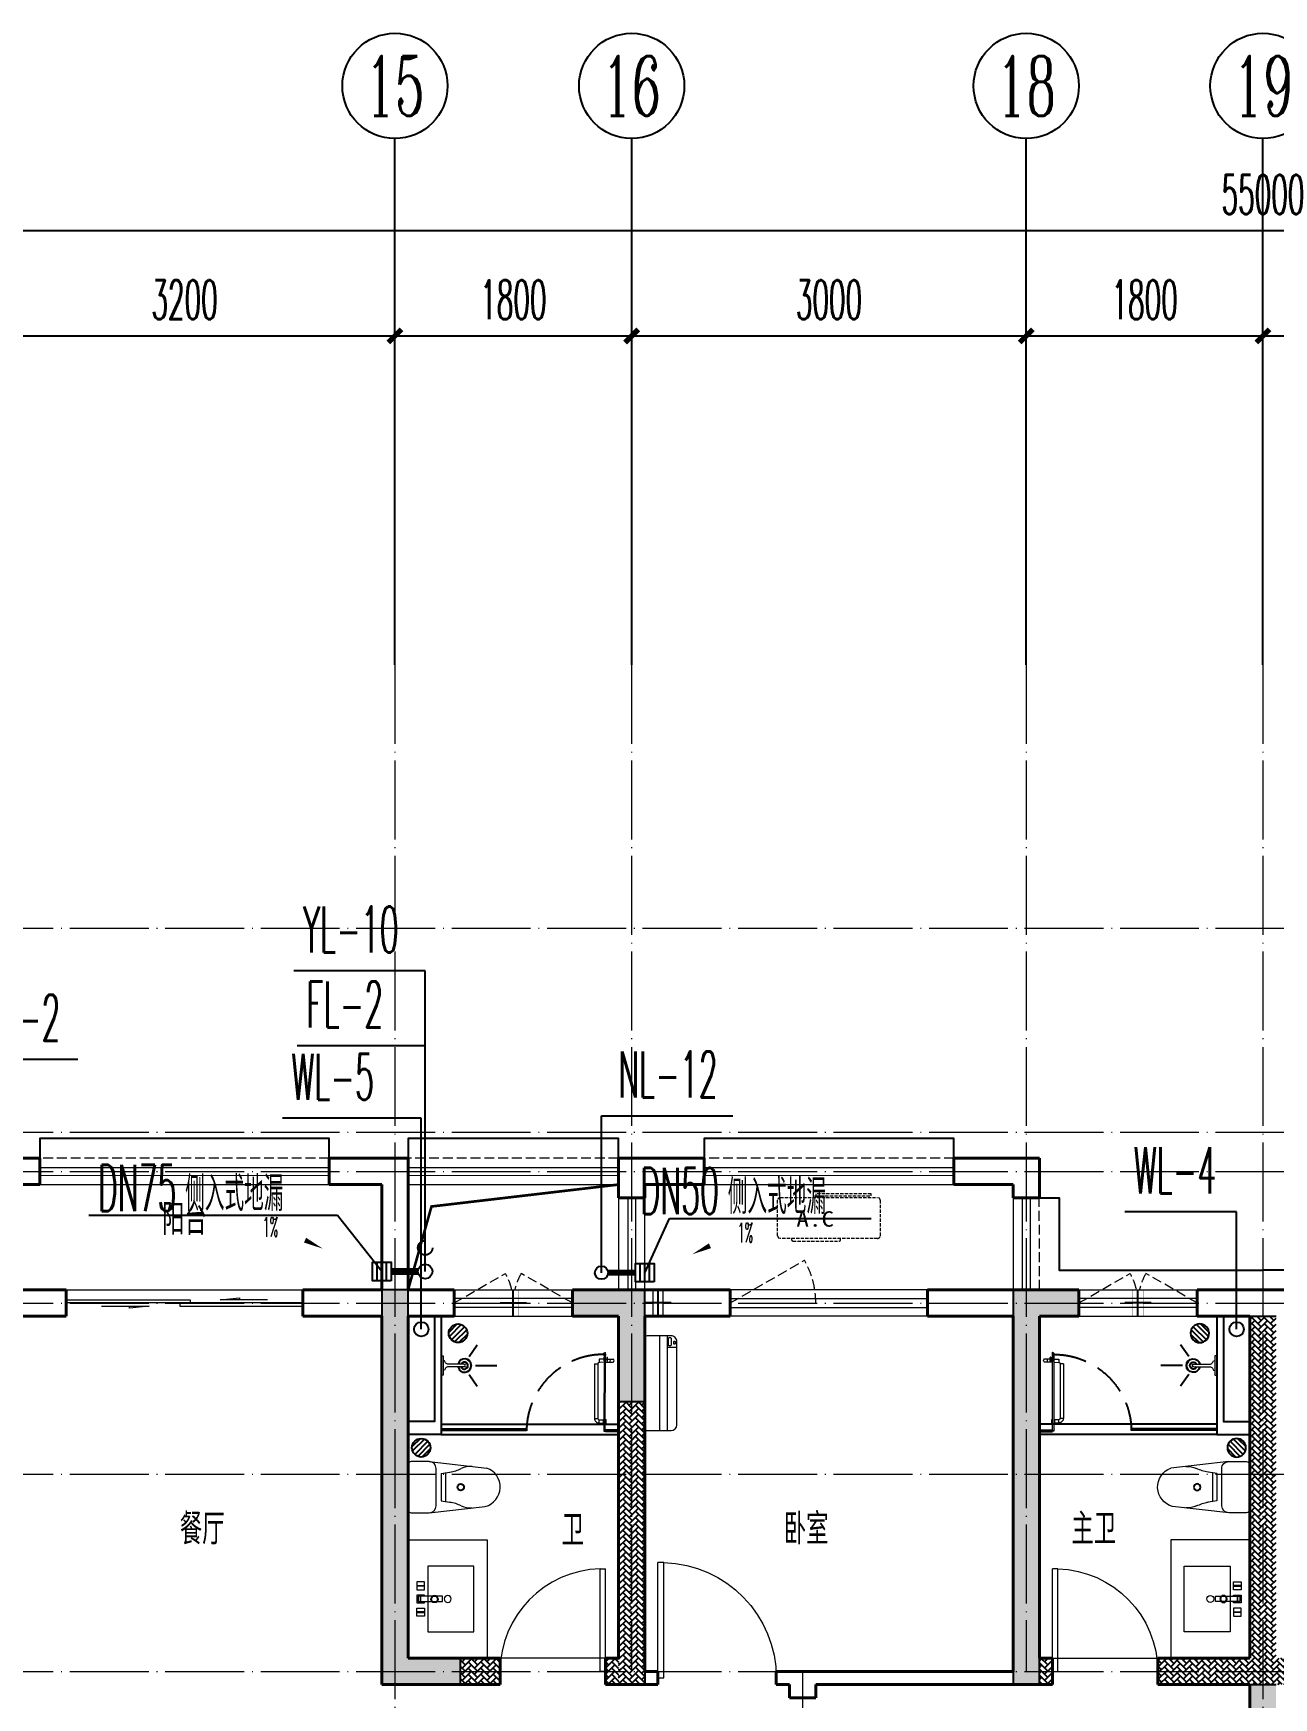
# Model space of a CAD drawing. Extents: x 27938 to 650306, y -92720 to 1524912.
# Drawn here: x 290167 to 299599, y 447732 to 460382 of the extents above; entities that cross this region are included whole.
import ezdxf
from ezdxf.enums import TextEntityAlignment as Align

# ---------------------------------------------------------------- set-up
doc = ezdxf.new("R2010")
doc.units = 0
doc.header["$LTSCALE"] = 1000
doc.header["$MEASUREMENT"] = 0
doc.linetypes.add('DASH', pattern=[0.35, 0.25, -0.1])
doc.linetypes.add('DOTE', pattern=[2.42, 2, -0.2, 0.02, -0.2])
for name, color, linetype in [('AXIS', 3, 'Continuous'), ('AXIS_TEXT', 4, 'Continuous'), ('COLUMN', 9, 'Continuous'), ('DIM_凝结', 3, 'Continuous'), ('DIM_废水', 3, 'Continuous'), ('DIM_污水', 3, 'Continuous'), ('DIM_雨水', 3, 'Continuous'), ('DIM_餐饮排水', 3, 'Continuous'), ('EQUIP_地漏', 7, 'Continuous'), ('EQUIP_污水', 7, 'Continuous'), ('IP-bath&kitchen-JOHNSON', 4, 'Continuous'), ('P-bath&kitchen-JOHNSON', 4, 'Continuous'), ('PIPE-凝结', 150, 'N'), ('PIPE-废水', 31, 'F'), ('PUB_TEXT', 4, 'Continuous'), ('TWT_LEAD', 3, 'Continuous'), ('VPIPE-凝结', 150, 'Continuous'), ('VPIPE-废水', 31, 'Continuous'), ('VPIPE-污水', 2, 'W'), ('VPIPE-雨水', 4, 'DASH'), ('保温', 6, 'Continuous'), ('机电标识类', 1, 'Continuous'), ('看线', 251, 'Continuous')]:
    doc.layers.add(name, color=color, linetype=linetype)
for name, color, linetype, lineweight in [('DOTE', 19, 'DOTE', 9), ('LVTRY', 1, 'Continuous', 13), ('PUB_HATCH', 8, 'Continuous', 9), ('WALL', 9, 'Continuous', 40), ('WINDOW', 8, 'Continuous', 15), ('平面-排水沟', 86, 'Continuous', 15), ('平面-栏杆', 135, 'Continuous', 15), ('平面-看线', 45, 'Continuous', 15), ('平面-空调室内机', 176, 'Continuous', 9), ('平面-空调预留孔', 173, 'Continuous', 15), ('空调', 76, 'Continuous', 13)]:
    doc.layers.add(name, color=color, linetype=linetype, lineweight=lineweight)
doc.styles.add('_TCH_AXIS', font='COMPLEX', dxfattribs={"bigfont": 'GBCBIG'})
doc.styles.add('_TCH_DIM', font='SIMPLEX.shx', dxfattribs={"width": 0.6, "oblique": 10, "bigfont": 'hztxt.shx'})
doc.styles.add('_TCH_DIM_T3', font='SIMPLEX.shx', dxfattribs={"width": 0.494118, "bigfont": 'GBCBIG.shx'})
doc.styles.add('_TWT_SERIAL', font='simplex.shx', dxfattribs={"width": 0.6, "oblique": 10, "height": 3, "bigfont": 'aadri.shx'})
doc.styles.add('COMPLEX', font='COMPLEX')
doc.styles.get("Standard").update_dxf_attribs({"font": 'gbenor.shx', "bigfont": 'gbcbig.shx'})
doc.styles.add('黑体', font='simhei.ttf')
doc.linetypes.add('F', pattern='A,3,-0.2,["F",Standard,S=0.25,R=0,X=-0.1,Y=-0.115],-0.2', length=3.4)
doc.linetypes.add('N', pattern='A,3,-0.2,["N",Standard,S=0.25,R=0,X=-0.1,Y=-0.115],-0.2', length=3.4)
doc.linetypes.add('W', pattern='A,3,-0.2,["W",Standard,S=0.25,R=0,X=-0.1,Y=-0.115],-0.2', length=3.4)
doc.dimstyles.new('_TCH_ARCH&&100', dxfattribs={"dimtxt": 297.5, "dimasz": 100, "dimexe": 250, "dimexo": 300, "dimgap": 126.25, "dimtad": 1, "dimdec": 0, "dimzin": 0, "dimdsep": 46, "dimtxsty": '_TCH_DIM_T3', "dimblk": 'ARCHTICK', "dimcen": 0.09, "dimclrt": 4, "dimazin": 2, "dimtfac": 1, "dimtdec": 0, "dimtix": 1, "dimtmove": 2, "dimatfit": 3, "dimfxl": 1, "dimtolj": 1, "dimtzin": 0, "dimarcsym": 0})

# ---------------------------------------------------------------- blocks, each defined once
blk = doc.blocks.new('rrrrrrrrrrrra')
at = {"color": 0}
for p, q in [((-112, 459), (-112, 324)), ((253, 484), (-87, 484)), ((278, 324), (278, 459)), ((-112, 324), (-64, -103)), ((-59, 271), (224, 271)), ((278, 324), (228, -116)), ((-21, 232), (-34, 154)), ((191, 200), (-26, 200)), ((186, 232), (-21, 232)), ((186, 232), (199, 154))]:
    blk.add_line(p, q, dxfattribs=at)
for centre, radius, start, end in [((-87, 459), 25, 90, 180), ((253, 459), 25, 0, 90), ((-59, 324), 53.3, 180, 270), ((224, 324), 53.3, 270, 0), ((-323, 210), 294, 333.5369, 351.4828), ((488, 210), 294, 188.5172, 206.4631), ((149, -3), 224, 158.5202, 180), ((16, -3), 224, 0, 21.4798), ((84, -64), 153, 195.0773, 340.1181)]:
    blk.add_arc(centre, radius, start, end, dxfattribs=at)
blk = doc.blocks.new('A$C1E0F638F')
at = {"color": 0}
for points in [[(500, 435), (500, 85), (0, 85), (0, 435)], [(270, 30), (230, 30), (230, 195), (270, 195)], [(120, 0), (180, 0), (180, 60), (120, 60)], [(147, 55), (153, 55), (153, 5), (147, 5)], [(230, 30), (270, 30), (270, 10), (230, 10)], [(380, 0), (320, 0), (320, 60), (380, 60)], [(353, 55), (347, 55), (347, 5), (353, 5)]]:
    blk.add_lwpolyline(points, close=True, dxfattribs=at)
blk.add_lwpolyline([(270, 60), (280, 60), (280, 0), (220, 0), (220, 60), (230, 60)], dxfattribs=at)
blk.add_circle((250, 236), 26, dxfattribs=at)
blk = doc.blocks.new('135')
blk.add_hatch(color=0).paths.add_polyline_path([(5, 2), (4, -1), (-5, 2), (-4, 5)])
at = {"color": 0}
for p, q in [((-6, 19), (-3, 19)), ((-3, 19), (-6, 19)), ((-6, 3), (5, -2)), ((-6, 3), (-5, 3)), ((-5, 11), (-5, 31)), ((5, 11), (-5, 11)), ((5, 10), (-5, 10)), ((-5, 3), (-4, 6)), ((-4, 6), (5, 2)), ((0, 0), (0, 39)), ((6, 19), (3, 19)), ((3, 19), (6, 19)), ((4, -1), (5, 2)), ((5, 11), (5, 32)), ((4, -1), (6, -2))]:
    blk.add_line(p, q, dxfattribs=at)
for centre, radius, start, end in [((6, 16), 13.5, 151.0147, 204.8403), ((13, 4), 20.5, 163.0924, 182.0012), ((-6, 4), 1, 184.2275, 248.4661), ((-5, 22), 0.5, 335.7643, 151.0147), ((4, 18), 9.42, 155.7643, 171.9773), ((9, 15), 14.6, 166.278, 198.0953), ((14, 4), 19.5, 163.7443, 182.5269), ((-5, 3), 0.5, 181.9385, 247.2597), ((5, 22), 0.5, 29.8425, 204.574), ((-6, 17), 11.7, 10.475, 24.574), ((-6, 15), 12.4, 338.6449, 16.0476), ((29, 7), 24, 172.9439, 199.2318), ((-6, 16), 13.4, 334.9111, 29.8425), ((26, 6), 20.6, 169.1454, 199.9526), ((6, -1), 1.17, 247.4597, 19.9526), ((6, -1), 0.5, 247.4597, 19.2318)]:
    blk.add_arc(centre, radius, start, end, dxfattribs=at)
blk.add_open_spline([(-5, 31), (-4, 31), (-2, 33), (1, 29), (3, 31), (5, 32)], degree=3, knots=[0, 0, 0, 0, 3.066329, 6.218313, 11.124135, 11.124135, 11.124135, 11.124135], dxfattribs=at)
blk = doc.blocks.new('SDFAWERAWER')
at = {"layer": 'LVTRY', "color": 0}
for p, q in [((593941, -1242210), (593784, -1242595)), ((593965, -1242220), (593807, -1242604)), ((593941, -1242210), (593965, -1242220)), ((593988, -1242191), (593978, -1242214)), ((594007, -1242226), (593978, -1242214)), ((594017, -1242203), (593988, -1242191)), ((594016, -1242220), (594027, -1242193)), ((594016, -1242220), (594022, -1242223)), ((594026, -1242204), (594018, -1242222)), ((594018, -1242222), (594021, -1242220)), ((594025, -1242211), (594021, -1242220)), ((594023, -1242221), (594022, -1242223)), ((594022, -1242223), (594024, -1242222)), ((594023, -1242211), (594030, -1242194)), ((594024, -1242221), (594024, -1242222)), ((594025, -1242211), (594031, -1242197)), ((594027, -1242193), (594033, -1242195)), ((594030, -1242194), (594031, -1242197)), ((594032, -1242197), (594033, -1242195)), ((594033, -1242195), (594034, -1242197)), ((594034, -1242198), (594034, -1242197)), ((594047, -1242201), (594036, -1242229)), ((594036, -1242229), (594039, -1242230)), ((594037, -1242211), (594088, -1242232)), ((594039, -1242230), (594045, -1242214)), ((594039, -1242230), (594042, -1242228)), ((594042, -1242228), (594051, -1242205)), ((594050, -1242202), (594043, -1242218)), ((594047, -1242201), (594050, -1242202)), ((594050, -1242202), (594051, -1242205)), ((594057, -1242246), (594067, -1242223)), ((594028, -1242234), (594078, -1242255)), ((593784, -1242595), (593807, -1242604)), ((593803, -1242641), (593813, -1242618)), ((593803, -1242641), (593833, -1242653)), ((593813, -1242618), (593842, -1242630)), ((593842, -1242630), (593833, -1242653)), ((593834, -1242656), (593833, -1242653)), ((593845, -1242629), (593834, -1242656)), ((593836, -1242657), (593834, -1242656)), ((593848, -1242630), (593836, -1242657)), ((593845, -1242629), (593842, -1242630)), ((593848, -1242630), (593845, -1242629)), ((593847, -1242662), (593858, -1242634)), ((593847, -1242662), (593850, -1242663)), ((593850, -1242663), (593861, -1242635)), ((593852, -1242662), (593862, -1242637)), ((593858, -1242634), (593861, -1242635)), ((593861, -1242635), (593862, -1242637))]:
    blk.add_line(p, q, dxfattribs=at)
blk.add_lwpolyline([(593823, -1242717), (594046, -1242174), (594037, -1242170), (593814, -1242713)], close=True, dxfattribs=at)
blk.add_arc((594075, -1242240), 15.3, 281.7932, 33.7019, dxfattribs=at)
for centre, major_axis, start_param, end_param in [((593974, -1242224), (3.93, 9.6), 0, 1.570796), ((593817, -1242608), (13.5, 33.1), 1.570796, 3.141593), ((593817, -1242608), (3.93, 9.6), 1.570796, 3.141593)]:
    blk.add_ellipse(centre, major_axis=major_axis, ratio=1, start_param=start_param, end_param=end_param, dxfattribs=at)
at = {"layer": 'P-bath&kitchen-JOHNSON', "color": 0, "linetype": 'DASH'}
blk.add_arc((593810, -1242714), 586, 67.5369, 157.1325, dxfattribs=at)
at = {"layer": 'LVTRY', "color": 8, "xscale": -1, "rotation": 157.7329157530927}
blk.add_blockref('135', (594045, -1242162), dxfattribs=at)
blk = doc.blocks.new('A$C5DCB2F21')
at = {"layer": 'IP-bath&kitchen-JOHNSON', "color": 0}
for p, q in [((-68, -213), (-158, -275)), ((68, -213), (158, -275)), ((0, -261), (0, -425))]:
    blk.add_line(p, q, dxfattribs=at)
for centre, major_axis, ratio, start_param, end_param in [((0, -179), (-51, 0), 0.990052, -1.36297, 4.504563), ((0, -178), (-26.8, 0), 0.994812, -1.167677, 4.309269)]:
    blk.add_ellipse(centre, major_axis=major_axis, ratio=ratio, start_param=start_param, end_param=end_param, dxfattribs=at)
at = {"layer": 'LVTRY', "color": 0}
for p, q in [((74, 0), (-74, 0)), ((-10, -174), (-10, -49)), ((11, -174), (11, -49))]:
    blk.add_line(p, q, dxfattribs=at)
blk.add_lwpolyline([(74, 0), (74, -16), (-74, -16), (-74, 0)], dxfattribs=at)
for points in [[(-26, -31, -0.364142), (-38, -16, -0.020495)], [(-10, -49, 0.214893), (-26, -31, 7.649644)], [(11, -49, -0.21439), (26, -31, -7.649644)], [(26, -31, 0.364142), (38, -16, 0.020495)]]:
    blk.add_lwpolyline(points, format="xyb", dxfattribs=at)
blk.add_arc((0, -174), 10.5, 180, 0, dxfattribs=at)
for centre, major_axis, ratio, start_param, end_param in [((0, -181), (53.6, 0), 0.987577, 1.76809, 7.656688), ((-12, -165), (0, 1.43), 0.85, -1.570796, 4.712389), ((-12, -189), (0, 1.43), 0.85, 4.712389, 10.995574), ((12, -165), (0, 1.43), 0.85, 4.712389, 10.995574), ((12, -189), (0, 1.43), 0.85, 4.712389, 10.995574)]:
    blk.add_ellipse(centre, major_axis=major_axis, ratio=ratio, start_param=start_param, end_param=end_param, dxfattribs=at)
blk = doc.blocks.new('GDGDRGDGRD')
at = {"layer": 'IP-bath&kitchen-JOHNSON', "color": 0}
for p, q in [((490533, 524228), (491883, 524228)), ((490533, 524193), (491183, 524193)), ((490533, 524183), (491183, 524183)), ((490533, 524148), (491883, 524148)), ((491183, 524183), (491183, 524193)), ((491883, 524183), (491783, 524183)), ((491783, 524173), (491783, 524183)), ((491883, 524173), (491783, 524173))]:
    blk.add_line(p, q, dxfattribs=at)
for points in [[(490533, 525048), (490533, 524148), (490283, 524148)], [(490483, 525048), (490483, 524248), (490283, 524248)]]:
    blk.add_lwpolyline(points, dxfattribs=at)
at = {"layer": 'LVTRY', "color": 0}
blk.add_lwpolyline([(490883, 522448), (490283, 522448), (490283, 523348), (490883, 523348)], close=True, dxfattribs=at)
at = {"layer": 'IP-bath&kitchen-JOHNSON', "color": 8}
for name, p, rotation in [('A$C5DCB2F21', (490533, 524673), 90.008488524447), ('SDFAWERAWER', (-528536, 1449334), 22.25976934310711)]:
    blk.add_blockref(name, p, dxfattribs=dict(at, rotation=rotation))
at = {"layer": 'LVTRY', "color": 8, "extrusion": (0, 0, -1), "xscale": -1, "zscale": -1, "rotation": 270}
blk.add_blockref('rrrrrrrrrrrra', (-490766, 523666), dxfattribs=at)
at = {"layer": 'LVTRY', "color": 8, "xscale": -1, "rotation": 270}
blk.add_blockref('A$C1E0F638F', (490347, 522649), dxfattribs=at)
blk = doc.blocks.new('FSFSFSFS')
at = {"layer": 'IP-bath&kitchen-JOHNSON', "color": 0}
for p, q in [((496432, 524228), (495082, 524228)), ((495082, 524183), (495182, 524183)), ((495082, 524173), (495182, 524173)), ((496432, 524148), (495082, 524148)), ((495182, 524173), (495182, 524183)), ((496432, 524193), (495782, 524193)), ((495782, 524183), (495782, 524193)), ((496432, 524183), (495782, 524183))]:
    blk.add_line(p, q, dxfattribs=at)
for points in [[(496432, 525048), (496432, 524148), (496682, 524148)], [(496482, 525048), (496482, 524248), (496682, 524248)]]:
    blk.add_lwpolyline(points, dxfattribs=at)
at = {"layer": 'LVTRY', "color": 0}
blk.add_lwpolyline([(496082, 522448), (496682, 522448), (496682, 523348), (496082, 523348)], close=True, dxfattribs=at)
at = {"layer": 'IP-bath&kitchen-JOHNSON', "color": 8, "xscale": -1}
for name, p, rotation in [('SDFAWERAWER', (1515501, 1449334), 337.7402306568929), ('A$C5DCB2F21', (496432, 524673), 269.991511475553)]:
    blk.add_blockref(name, p, dxfattribs=dict(at, rotation=rotation))
at = {"layer": 'LVTRY', "color": 8, "extrusion": (0, 0, -1), "zscale": -1, "rotation": 90.00000000000001}
blk.add_blockref('rrrrrrrrrrrra', (-496199, 523666), dxfattribs=at)
at = {"layer": 'LVTRY', "color": 8, "rotation": 90.00000000000001}
blk.add_blockref('A$C1E0F638F', (496617, 522649), dxfattribs=at)
blk = doc.blocks.new('FGDGDRGSDGDG')
at = {"layer": 'DOTE', "linetype": 'DOTE', "ltscale": 0.3}
for p, q in [((510982, 529998), (510982, 513948)), ((512782, 529998), (512782, 522348)), ((515782, 529998), (515782, 522348)), ((517582, 529998), (517582, 513948)), ((488182, 527998), (546982, 527998)), ((488182, 526448), (546982, 526448)), ((488182, 526148), (546982, 526148)), ((488182, 525148), (546982, 525148)), ((488182, 523848), (546982, 523848)), ((488182, 522348), (546982, 522348)), ((514082, 522348), (514082, 513948))]:
    blk.add_line(p, q, dxfattribs=at)
blk = doc.blocks.new('gdfgdgdgr')
at = {"layer": 'PUB_HATCH'}
for points in [[(497977, 529314), (497977, 526314), (498577, 526314), (498577, 526514), (498177, 526514), (498177, 529114), (498177, 529114), (498177, 529314)], [(499428, 529114), (499778, 529114), (499778, 528464), (499978, 528464), (499978, 529314), (499428, 529314)], [(503277, 529114), (503277, 529314), (502778, 529314), (502778, 526314), (502978, 526314), (502978, 529114)]]:
    blk.add_hatch(color=256, dxfattribs=at).paths.add_polyline_path(points)
at = {"layer": 'COLUMN', "color": 8}
for p, q in [((497977, 529314), (497977, 526314)), ((498177, 529314), (497977, 529314)), ((498177, 529114), (498177, 529314)), ((499978, 529314), (499428, 529314)), ((499428, 529314), (499428, 529114)), ((499978, 528464), (499978, 529314)), ((503277, 529314), (502778, 529314)), ((502778, 529314), (502778, 526314)), ((503277, 529114), (503277, 529314)), ((498177, 526514), (498177, 529114)), ((498177, 529114), (498177, 529114)), ((499428, 529114), (499778, 529114)), ((499778, 529114), (499778, 528464)), ((502978, 526314), (502978, 529114)), ((502978, 529114), (503277, 529114)), ((499778, 528464), (499978, 528464)), ((498577, 526514), (498177, 526514)), ((498577, 526314), (498577, 526514)), ((497977, 526314), (498577, 526314)), ((502778, 526314), (502978, 526314))]:
    blk.add_line(p, q, dxfattribs=at)
blk = doc.blocks.new('A$C001338C2')
at = {"color": 0}
for p, q in [((0, 249), (0, 22)), ((845, 304), (55, 304)), ((109, 215), (109, 304)), ((900, 22), (900, 249)), ((22, 0), (878, 0))]:
    blk.add_line(p, q, dxfattribs=at)
at = {"color": 0, "lineweight": 5}
for p, q in [((900, 215), (0, 215)), ((900, 143), (0, 143))]:
    blk.add_line(p, q, dxfattribs=at)
at = {"color": 0}
for points in [[(89, 226), (22, 226, -0.414214), (17, 232), (17, 243, -0.414214), (22, 249), (89, 249, -0.414214), (95, 243), (95, 232, -0.414214)], [(73, 275), (57, 275, -0.414214), (51, 281), (51, 283, -0.414214), (57, 289), (73, 289, -0.414214), (79, 283), (79, 281, -0.414214)]]:
    blk.add_lwpolyline(points, format="xyb", close=True, dxfattribs=at)
for centre, radius, start, end in [((55, 249), 55, 90, 180), ((845, 249), 55, 360, 90), ((22, 22), 22, 180, 270), ((878, 22), 22, 270, 360)]:
    blk.add_arc(centre, radius, start, end, dxfattribs=at)
blk = doc.blocks.new('dongkong')
at = {"color": 0}
blk.add_wipeout([(-603756, 210771), (-603756, 210571), (-603836, 210571), (-603836, 210771)], dxfattribs=at)
at = {"layer": '机电标识类', "color": 0, "linetype": 'DASH', "ltscale": 400}
for p, q in [((-603796, 210771), (-603796, 210571)), ((-603896, 210671), (-603696, 210671))]:
    blk.add_line(p, q, dxfattribs=at)
at = {"layer": '空调', "color": 0, "linetype": 'DASH', "const_width": 2}
blk.add_lwpolyline([(-603756, 210771), (-603756, 210571), (-603836, 210571), (-603836, 210771)], close=True, dxfattribs=at)
blk = doc.blocks.new('A$C263B1184')
at = {"layer": '保温', "linetype": 'ByBlock', "ltscale": 10}
h = blk.add_hatch(dxfattribs=at)
h.set_pattern_fill('AR-HBONE', color=251, scale=55)
h.set_pattern_definition([(45, (-1017960.394, -343310.663), (0, 47.4157523), [100.584, -33.528]), (135, (-1017936.686, -343286.955), (3e-15, 47.4157523), [100.584, -33.528])])
h.paths.add_polyline_path([(8900, 6200), (8900, 8350), (9100, 8350), (9100, 6200)])
h = blk.add_hatch(dxfattribs=at)
h.set_pattern_fill('AR-HBONE', color=251, scale=55)
h.set_pattern_definition([(45, (-1016860.394, -345260.66), (0, 47.4157523), [100.584, -33.528]), (135, (-1016836.686, -345236.954), (3e-15, 47.4157523), [100.584, -33.528])])
h.paths.add_polyline_path([(7700, 6200), (7700, 6400), (8000, 6400), (8000, 6200)])
h = blk.add_hatch(dxfattribs=at)
h.set_pattern_fill('AR-HBONE', color=251, scale=55)
h.set_pattern_definition([(45, (-1017760.394, -345260.66), (0, 47.4157523), [100.584, -33.528]), (135, (-1017736.686, -345236.954), (3e-15, 47.4157523), [100.584, -33.528])])
h.paths.add_polyline_path([(8800, 6200), (8800, 6400), (8900, 6400), (8900, 6200)])
h = blk.add_hatch(dxfattribs=at)
h.set_pattern_fill('AR-HBONE', color=251, scale=55)
h.set_pattern_definition([(45, (-1021060.394, -345260.66), (0, 47.4157523), [100.584, -33.528]), (135, (-1021036.686, -345236.954), (3e-15, 47.4157523), [100.584, -33.528])])
h.paths.add_polyline_path([(12100, 6200), (12100, 6400), (12200, 6400), (12200, 6200)])
at = {"layer": '保温', "color": 251, "linetype": 'ByBlock', "ltscale": 10}
blk.add_line((9100, 6300), (9100, 6200), dxfattribs=at)
blk = doc.blocks.new('A$C6C4C4DE5')
at = {"layer": '保温', "linetype": 'ByBlock', "ltscale": 10}
h = blk.add_hatch(dxfattribs=at)
h.set_pattern_fill('AR-HBONE', color=251, scale=55)
h.set_pattern_definition([(45, (-445516.58, -596648.81), (0, 47.4157523), [100.584, -33.528]), (135, (-445492.87, -596625.102), (3e-15, 47.4157523), [100.584, -33.528])])
edge = h.paths.add_edge_path()
edge.add_line((200, 5200), (200, 7800))
edge.add_line((200, 7800), (0, 7800))
edge.add_line((0, 7800), (0, 5200))
edge.add_line((0, 5200), (200, 5200))
h = blk.add_hatch(dxfattribs=at)
h.set_pattern_fill('AR-HBONE', color=251, scale=55)
h.set_pattern_definition([(45, (-445516.58, -596648.81), (0, 47.4157523), [100.584, -33.528]), (135, (-445492.87, -596625.102), (3e-15, 47.4157523), [100.584, -33.528])])
edge = h.paths.add_edge_path()
edge.add_line((900, 5000), (900, 5200))
edge.add_line((900, 5200), (-700, 5200))
edge.add_line((-700, 5200), (-700, 5000))
edge.add_line((-700, 5000), (900, 5000))
at = {"layer": '保温', "linetype": 'Continuous', "ltscale": 10}
h = blk.add_hatch(dxfattribs=at)
h.set_pattern_fill('HEX', color=251, scale=10, angle=90, style=0)
h.set_pattern_definition([(90, (-503782.47, -516048.461), (-16.49778, 1e-15), [9.525, -19.05]), (210, (-503782.47, -516048.461), (8.24889, -14.2874966), [9.525, -19.05]), (150, (-503782.47, -516038.936), (-8.24889, -14.2874966), [9.525, -19.05])])
edge = h.paths.add_edge_path()
edge.add_line((200, 5000), (0, 5000))
edge.add_line((0, 5000), (0, 0))
edge.add_line((0, 0), (200, 0))
edge.add_line((200, 0), (200, 5000))
at = {"layer": '保温', "color": 251, "linetype": 'ByBlock', "ltscale": 10}
for p, q in [((0, 7800), (200, 7800)), ((0, 5000), (200, 5000)), ((0, 0), (200, 0))]:
    blk.add_line(p, q, dxfattribs=at)
blk = doc.blocks.new('A$C12C278E8')
at = {"color": 8}
blk.add_wipeout([(18060, 0), (18060, -200), (18140, -200), (18140, 0)], dxfattribs=at)
at = {"layer": '机电标识类', "color": 8, "linetype": 'DASH', "ltscale": 400}
for p, q in [((18100, 0), (18100, -200)), ((18200, -100), (18000, -100))]:
    blk.add_line(p, q, dxfattribs=at)
at = {"layer": '空调', "color": 8, "linetype": 'DASH'}
blk.add_lwpolyline([(18060, 0), (18060, -200), (18140, -200), (18140, 0)], close=True, dxfattribs=at)
blk = doc.blocks.new('gsergvr')
at = {"layer": '平面-空调预留孔', "color": 0, "linetype": 'DASH', "ltscale": 0.1}
for p, q in [((34075, 17176), (34075, 17166)), ((34085, 17156), (34438, 17156)), ((34448, 17166), (34448, 17176))]:
    blk.add_line(p, q, dxfattribs=at)
blk.add_lwpolyline([(34729, 17176), (33989, 17176, -0.414214), (33969, 17196), (33969, 17466, -0.414214), (33989, 17486), (34729, 17486, -0.414214), (34749, 17466), (34749, 17196, -0.414214)], format="xyb", close=True, dxfattribs=at)
blk.add_lwpolyline([(34679, 17515), (34260, 17515), (34260, 17500), (34679, 17500)], close=True, dxfattribs=at)
for centre, start, end in [((34085, 17166), 180, 270), ((34438, 17166), 270, 0)]:
    blk.add_arc(centre, 10, start, end, dxfattribs=at)
at = {"layer": '平面-空调预留孔', "color": 0, "linetype": 'DASH', "ltscale": 0.1, "style": '黑体', "width": 1.2}
blk.add_text('A.C', height=117, dxfattribs=at).set_placement((34111, 17265))
blk = doc.blocks.new('rtyryrtyeeretee')
at = {"layer": '平面-空调预留孔', "color": 8}
blk.add_blockref('gsergvr', (635673, 326706), dxfattribs=at)
blk = doc.blocks.new('$TwtSys$00000137')
at = {"color": 7}
for p, q in [((-46.875, -93.75), (-46.875, 93.75)), ((0, -93.75), (0, 93.75)), ((46.875, -93.75), (46.875, 93.75))]:
    blk.add_line(p, q, dxfattribs=at)
blk.add_lwpolyline([(-93.75, -93.75), (93.75, -93.75), (93.75, 93.75), (-93.75, 93.75)], close=True, dxfattribs=at)
blk = doc.blocks.new('_ArchTick')
at = {"color": 0, "linetype": 'ByBlock', "const_width": 0.4}
blk.add_lwpolyline([(-0.5, -0.5), (0.5, 0.5)], dxfattribs=at)
blk = doc.blocks.new('*D835')
at = {"layer": 'AXIS', "color": 0, "lineweight": -2}
for p, q in [((299517, 455882), (299517, 458332)), ((301317, 455882), (301317, 458332)), ((299517, 458082), (301317, 458082))]:
    blk.add_line(p, q, dxfattribs=at)
at = {"layer": 'Defpoints', "color": 0}
for p in [(301317, 458082), (299517, 455582), (301317, 455582)]:
    blk.add_point(p, dxfattribs=at)
at = {"layer": 'AXIS', "color": 0, "lineweight": -2, "xscale": 100, "yscale": 100, "zscale": 100, "rotation": 180}
blk.add_blockref('_ArchTick', (299517, 458082), dxfattribs=at)
at = {"layer": 'AXIS', "color": 0, "lineweight": -2, "xscale": 100, "yscale": 100, "zscale": 100}
blk.add_blockref('_ArchTick', (301317, 458082), dxfattribs=at)
at = {"layer": 'AXIS', "color": 4, "insert": (300417, 458357), "char_height": 297.5, "attachment_point": 5, "style": '_TCH_DIM_T3'}
blk.add_mtext('\\A1;1800', dxfattribs=at)
blk = doc.blocks.new('*D880')
at = {"layer": 'AXIS', "color": 0, "lineweight": -2}
for p, q in [((289717, 455882), (289717, 458332)), ((292917, 455882), (292917, 458332)), ((289717, 458082), (292917, 458082))]:
    blk.add_line(p, q, dxfattribs=at)
at = {"layer": 'Defpoints', "color": 0}
for p in [(292917, 458082), (289717, 455582), (292917, 455582)]:
    blk.add_point(p, dxfattribs=at)
at = {"layer": 'AXIS', "color": 0, "lineweight": -2, "xscale": 100, "yscale": 100, "zscale": 100, "rotation": 180}
blk.add_blockref('_ArchTick', (289717, 458082), dxfattribs=at)
at = {"layer": 'AXIS', "color": 0, "lineweight": -2, "xscale": 100, "yscale": 100, "zscale": 100}
blk.add_blockref('_ArchTick', (292917, 458082), dxfattribs=at)
at = {"layer": 'AXIS', "color": 4, "insert": (291317, 458357), "char_height": 297.5, "attachment_point": 5, "style": '_TCH_DIM_T3'}
blk.add_mtext('\\A1;3200', dxfattribs=at)
blk = doc.blocks.new('*D881')
at = {"layer": 'AXIS', "color": 0, "lineweight": -2}
for p, q in [((292917, 455882), (292917, 458332)), ((294717, 455882), (294717, 458332)), ((292917, 458082), (294717, 458082))]:
    blk.add_line(p, q, dxfattribs=at)
at = {"layer": 'Defpoints', "color": 0}
for p in [(294717, 458082), (292917, 455582), (294717, 455582)]:
    blk.add_point(p, dxfattribs=at)
at = {"layer": 'AXIS', "color": 0, "lineweight": -2, "xscale": 100, "yscale": 100, "zscale": 100, "rotation": 180}
blk.add_blockref('_ArchTick', (292917, 458082), dxfattribs=at)
at = {"layer": 'AXIS', "color": 0, "lineweight": -2, "xscale": 100, "yscale": 100, "zscale": 100}
blk.add_blockref('_ArchTick', (294717, 458082), dxfattribs=at)
at = {"layer": 'AXIS', "color": 4, "insert": (293817, 458357), "char_height": 297.5, "attachment_point": 5, "style": '_TCH_DIM_T3'}
blk.add_mtext('\\A1;1800', dxfattribs=at)
blk = doc.blocks.new('*D882')
at = {"layer": 'AXIS', "color": 0, "lineweight": -2}
for p, q in [((294717, 455882), (294717, 458332)), ((297717, 455882), (297717, 458332)), ((294717, 458082), (297717, 458082))]:
    blk.add_line(p, q, dxfattribs=at)
at = {"layer": 'Defpoints', "color": 0}
for p in [(297717, 458082), (294717, 455582), (297717, 455582)]:
    blk.add_point(p, dxfattribs=at)
at = {"layer": 'AXIS', "color": 0, "lineweight": -2, "xscale": 100, "yscale": 100, "zscale": 100, "rotation": 180}
blk.add_blockref('_ArchTick', (294717, 458082), dxfattribs=at)
at = {"layer": 'AXIS', "color": 0, "lineweight": -2, "xscale": 100, "yscale": 100, "zscale": 100}
blk.add_blockref('_ArchTick', (297717, 458082), dxfattribs=at)
at = {"layer": 'AXIS', "color": 4, "insert": (296217, 458357), "char_height": 297.5, "attachment_point": 5, "style": '_TCH_DIM_T3'}
blk.add_mtext('\\A1;3000', dxfattribs=at)
blk = doc.blocks.new('*D883')
at = {"layer": 'AXIS', "color": 0, "lineweight": -2}
for p, q in [((297717, 455882), (297717, 458332)), ((299517, 455882), (299517, 458332)), ((297717, 458082), (299517, 458082))]:
    blk.add_line(p, q, dxfattribs=at)
at = {"layer": 'Defpoints', "color": 0}
for p in [(299517, 458082), (297717, 455582), (299517, 455582)]:
    blk.add_point(p, dxfattribs=at)
at = {"layer": 'AXIS', "color": 0, "lineweight": -2, "xscale": 100, "yscale": 100, "zscale": 100, "rotation": 180}
blk.add_blockref('_ArchTick', (297717, 458082), dxfattribs=at)
at = {"layer": 'AXIS', "color": 0, "lineweight": -2, "xscale": 100, "yscale": 100, "zscale": 100}
blk.add_blockref('_ArchTick', (299517, 458082), dxfattribs=at)
at = {"layer": 'AXIS', "color": 4, "insert": (298617, 458357), "char_height": 297.5, "attachment_point": 5, "style": '_TCH_DIM_T3'}
blk.add_mtext('\\A1;1800', dxfattribs=at)
blk = doc.blocks.new('*D884')
at = {"layer": 'AXIS', "color": 0, "lineweight": -2}
for p, q in [((272017, 455882), (272017, 459132)), ((327017, 455882), (327017, 459132)), ((272017, 458882), (327017, 458882))]:
    blk.add_line(p, q, dxfattribs=at)
at = {"layer": 'Defpoints', "color": 0}
for p in [(327017, 458882), (272017, 455582), (327017, 455582)]:
    blk.add_point(p, dxfattribs=at)
at = {"layer": 'AXIS', "color": 0, "lineweight": -2, "xscale": 100, "yscale": 100, "zscale": 100, "rotation": 180}
blk.add_blockref('_ArchTick', (272017, 458882), dxfattribs=at)
at = {"layer": 'AXIS', "color": 0, "lineweight": -2, "xscale": 100, "yscale": 100, "zscale": 100}
blk.add_blockref('_ArchTick', (327017, 458882), dxfattribs=at)
at = {"layer": 'AXIS', "color": 4, "insert": (299517, 459157), "char_height": 297.5, "attachment_point": 5, "style": '_TCH_DIM_T3'}
blk.add_mtext('\\A1;55000', dxfattribs=at)
blk = doc.blocks.new('$DorLib2D$00000001')
for p, q in [((0.45, 0.975), (0.5, 0.975)), ((0.45, 0), (0.45, 0.975)), ((0.5, 0), (0.5, 0.975)), ((0.5, 0), (0.45, 0))]:
    blk.add_line(p, q)
at = {"lineweight": 13}
blk.add_arc((0.475, 0), 0.975, 91.4693, 180, dxfattribs=at)
blk = doc.blocks.new('$WINLIB2D$00000001')
at = {"color": 0}
for points in [[(-0.5, 0.5), (-0.5, -0.5)], [(-0.5, 0.5), (0.5, 0.5)], [(0.5, -0.5), (0.5, 0.5)], [(0.5, 0.1667), (-0.5, 0.1667)], [(0.5, -0.1667), (-0.5, -0.1667)], [(-0.5, -0.5), (0.5, -0.5)]]:
    blk.add_lwpolyline(points, dxfattribs=at)
blk = doc.blocks.new('$DorLib2D$00000131')
at = {"color": 0, "linetype": 'Continuous'}
for p, q in [((0.15, 0.125), (0.2319, 0.1973)), ((0.2319, 0.1973), (0.2319, 0.125)), ((-0.5, 0.125), (-0.5, 0)), ((0.0192, 0.125), (-0.5, 0.125)), ((0.0192, 0), (0.0192, 0.125)), ((0.35, 0.125), (0.15, 0.125)), ((-0.5, 0), (0.0192, 0)), ((-0.024, 0), (0.5, 0)), ((-0.024, -0.125), (-0.024, 0)), ((0.5, 0), (0.5, -0.125)), ((-0.35, -0.125), (-0.15, -0.125)), ((-0.2319, -0.1973), (-0.2319, -0.125)), ((-0.15, -0.125), (-0.2319, -0.1973)), ((0.5, -0.125), (-0.024, -0.125))]:
    blk.add_line(p, q, dxfattribs=at)
blk = doc.blocks.new('_AXISO')
blk.add_circle((0, 0), 0.5)
at = {"layer": 'AXIS_TEXT', "style": 'COMPLEX', "width": 1.041667}
blk.add_attdef('A', text='', height=0.56, dxfattribs=at).set_placement((-0.25, -0.28), (0.25, -0.28), align=Align.FIT)
blk = doc.blocks.new('$TwtSys$00000141')
for p, q in [((-141, 12), (-15, 138)), ((-141, 12), (-15, 138)), ((-131, -53), (53, 131)), ((-131, -53), (53, 131)), ((-100, -100), (100, 100)), ((-100, -100), (100, 100)), ((-49, -131), (131, 49)), ((-49, -131), (131, 49)), ((17, -138), (138, -17)), ((17, -138), (138, -17))]:
    blk.add_line(p, q)
blk.add_circle((0, 0), 141)
blk.add_circle((0, 0), 141)
blk = doc.blocks.new('$TwtSys$00000147')
blk.add_circle((0, 0, 0), 25)

msp = doc.modelspace()

# ---------------------------------------------------------------- linework, layer by layer
at = {"layer": 'AXIS'}
for p, q in [((292916.6, 455582.1), (292916.6, 459582.1)), ((294716.6, 455582.1), (294716.6, 459582.1)), ((297716.6, 455582.1), (297716.6, 459582.1)), ((299516.6, 455582.1), (299516.6, 459582.1))]:
    msp.add_line(p, q, dxfattribs=at)
at = {"layer": 'DIM_凝结'}
for p, q in [((294486.9, 450962.1), (294486.9, 452154.7)), ((294486.9, 452154.7), (295486.9, 452154.7))]:
    msp.add_line(p, q, dxfattribs=at)
at = {"layer": 'DIM_废水'}
for p, q in [((293146.6, 452686.7), (292174.4, 452686.7)), ((293146.6, 450971.6), (293146.6, 452686.7))]:
    msp.add_line(p, q, dxfattribs=at)
at = {"layer": 'DIM_污水'}
for p, q in [((293116.6, 452136.1), (292061.3, 452136.1)), ((299316.6, 451425.1), (298466.1, 451425.1)), ((299316.6, 450532.1), (299316.6, 451425.1))]:
    msp.add_line(p, q, dxfattribs=at)
at = {"layer": 'DIM_雨水'}
for p, q in [((293146.6, 453255.6), (292148.3, 453255.6)), ((293146.6, 451151.6), (293146.6, 453255.6))]:
    msp.add_line(p, q, dxfattribs=at)
at = {"layer": 'DIM_餐饮排水'}
msp.add_line((289516.5, 452585.2), (290504.3, 452585.2), dxfattribs=at)
at = {"layer": 'PIPE-凝结', "const_width": 45}
msp.add_lwpolyline([(294536.9, 450962.1), (294746.8, 450962.1)], dxfattribs=at)
at = {"layer": 'PIPE-废水', "const_width": 55}
msp.add_lwpolyline([(293091.6, 450971.6), (292886.9, 450971.6)], dxfattribs=at)
at = {"layer": 'TWT_LEAD'}
for p, q in [((292481.1, 451396.1), (290587.9, 451396.1)), ((292816.6, 450971.6), (292481.1, 451396.1)), ((294816.8, 450962.1), (295003.1, 451373.4)), ((295003.1, 451373.4), (296538.9, 451373.4))]:
    msp.add_line(p, q, dxfattribs=at)
at = {"layer": 'VPIPE-凝结'}
msp.add_circle((294486.9, 450962.1), 50, dxfattribs=at)
at = {"layer": 'VPIPE-废水'}
msp.add_circle((293146.6, 450971.6), 55, dxfattribs=at)
at = {"layer": 'VPIPE-污水'}
msp.add_circle((299316.6, 450532.1), 55, dxfattribs=at)
at = {"layer": 'VPIPE-雨水'}
msp.add_circle((293146.6, 451151.6), 55, dxfattribs=at)
at = {"layer": 'WALL', "color": 8}
for p, q in [((289816.6, 451832.1), (290216.6, 451832.1)), ((290216.6, 451832.1), (290216.6, 451632.1)), ((292416.6, 451832.1), (293016.6, 451832.1)), ((292416.6, 451832.1), (292416.6, 451632.1)), ((294616.6, 451832.1), (295266.7, 451832.1)), ((294616.6, 451832.1), (294616.6, 451532.1)), ((295266.7, 451832.1), (295266.7, 451632.1)), ((297166.7, 451832.1), (297816.6, 451832.1)), ((297166.7, 451832.1), (297166.7, 451632.1)), ((297816.6, 451832.1), (297816.6, 451532.1)), ((289816.6, 451632.1), (290216.6, 451632.1)), ((292416.6, 451632.1), (292816.6, 451632.1)), ((294816.6, 451632.1), (295266.7, 451632.1)), ((294816.6, 451632.1), (294816.6, 451532.1)), ((297166.7, 451632.1), (297616.6, 451632.1)), ((297616.6, 451632.1), (297616.6, 451532.1)), ((294816.6, 451532.1), (294616.6, 451532.1)), ((297816.6, 451532.1), (297616.6, 451532.1)), ((295466.7, 450632.1), (295466.7, 450832.1)), ((297716.6, 450832.1), (296966.7, 450832.1)), ((296966.7, 450832.1), (296966.7, 450632.1)), ((298116.6, 450832.1), (297716.6, 450832.1)), ((298116.6, 450632.1), (298116.6, 450832.1)), ((299516.6, 450832.1), (299016.6, 450832.1)), ((299016.6, 450832.1), (299016.6, 450632.1)), ((300016.6, 450832.1), (299516.6, 450832.1)), ((296966.7, 450632.1), (297616.6, 450632.1)), ((297616.6, 450632.1), (297616.6, 447932.1)), ((297816.6, 450632.1), (297816.6, 448032.1)), ((297816.6, 450632.1), (298116.6, 450632.1)), ((299016.6, 450632.1), (299416.6, 450632.1)), ((299416.6, 450632.1), (299416.6, 448032.1)), ((293716.6, 448032.1), (293016.6, 448032.1)), ((293716.6, 447832.1), (293716.6, 448032.1)), ((294616.6, 448032.1), (294516.6, 448032.1)), ((294516.6, 448032.1), (294516.6, 447832.1)), ((297916.6, 448032.1), (297816.6, 448032.1)), ((297916.6, 447832.1), (297916.6, 448032.1)), ((299416.6, 448032.1), (298716.6, 448032.1)), ((298716.6, 448032.1), (298716.6, 447832.1)), ((292816.6, 447832.1), (293716.6, 447832.1)), ((294516.6, 447832.1), (294716.6, 447832.1)), ((294716.6, 447832.1), (294916.6, 447832.1)), ((294916.6, 447932.1), (294816.6, 447932.1)), ((294916.6, 447832.1), (294916.6, 447932.1)), ((296016.6, 447932.1), (295816.6, 447932.1)), ((295816.6, 447932.1), (295816.6, 447832.1)), ((295816.6, 447832.1), (295916.6, 447832.1)), ((295916.6, 447832.1), (295916.6, 447732.1)), ((296016.6, 447932.1), (297616.6, 447932.1)), ((296116.6, 447732.1), (296116.6, 447832.1)), ((296116.6, 447832.1), (297716.6, 447832.1)), ((297716.6, 447832.1), (297916.6, 447832.1)), ((298716.6, 447832.1), (299416.6, 447832.1)), ((299416.6, 447832.1), (299416.6, 442832.1)), ((295916.6, 447732.1), (296116.6, 447732.1))]:
    msp.add_line(p, q, dxfattribs=at)
at = {"layer": 'WINDOW'}
for p, q in [((294516.6, 448032.1), (293716.6, 448032.1)), ((297916.6, 448032.1), (298716.6, 448032.1))]:
    msp.add_line(p, q, dxfattribs=at)
at = {"layer": 'WINDOW', "color": 8, "linetype": 'DASH', "ltscale": 0.3}
for points in [[(295466.7, 450732.1), (296029.8, 451056.7, -0.1314846), (296116.7, 450732.1)], [(293366.6, 450732.1), (293756.3, 450957, -0.1316053), (293816.6, 450732.1)], [(294266.6, 450732.1), (293876.8, 450957, 0.1316053), (293816.6, 450732.1)], [(298116.6, 450732.1), (298506.3, 450957, -0.1316053), (298566.6, 450732.1)], [(299016.6, 450732.1), (298626.8, 450957, 0.1316053), (298566.6, 450732.1)]]:
    msp.add_lwpolyline(points, format="xyb", dxfattribs=at)
at = {"layer": '平面-排水沟', "color": 8}
for points in [[(292082.1, 451281.8, 0, 0, 0), (292368.2, 451145, 0, 40, 0), (292232.9, 451209.7, 0, 0, 0)], [(295462.7, 451238.9, 0, 0, 0), (295176.6, 451102.1, 0, 40, 0), (295312, 451166.8, 0, 0, 0)]]:
    msp.add_lwpolyline(points, format="xyseb", dxfattribs=at)
at = {"layer": '平面-栏杆', "color": 8}
for points in [[(290216.6, 451762.1), (292416.6, 451762.4)], [(293016.6, 451762.1), (294616.6, 451762.4)], [(295266.7, 451762.1), (297166.7, 451762.4)], [(290216.6, 451702.1), (292416.6, 451702.4)], [(293016.6, 451702.1), (294616.6, 451702.4)], [(295266.7, 451702.1), (297166.7, 451702.4)], [(294686.6, 451532.1), (294686.9, 450832.1)], [(294746.6, 451532.1), (294746.9, 450832.1)], [(297686.3, 451532.1), (297686.6, 450832.1)], [(297746.3, 451532.1), (297746.6, 450832.1)]]:
    msp.add_lwpolyline(points, dxfattribs=at)
at = {"layer": '平面-看线', "color": 8, "linetype": 'DASH', "ltscale": 0.3}
for p, q in [((292416.6, 451832.4), (290216.6, 451832.1)), ((294616.6, 451832.4), (293016.6, 451832.1)), ((297166.7, 451832.4), (295266.7, 451832.1)), ((297816.6, 450832.1), (297816.3, 451532.1))]:
    msp.add_line(p, q, dxfattribs=at)
at = {"layer": '平面-看线', "color": 8}
msp.add_line((294816.9, 450832.1), (294816.6, 451532.1), dxfattribs=at)
for points in [[(290216.6, 451632.1), (292416.6, 451632.4)], [(293016.6, 451632.1), (294616.6, 451632.4)], [(295266.7, 451632.1), (297166.7, 451632.4)], [(294616.6, 451532.1), (294616.9, 450832.1)], [(297616.3, 451532.1), (297616.6, 450832.1)]]:
    msp.add_lwpolyline(points, dxfattribs=at)
at = {"layer": '看线', "color": 8, "ltscale": 0.5}
for points in [[(292416.6, 451832.1), (292416.6, 451982.1), (290216.6, 451982.1), (290216.6, 451832.1)], [(294616.6, 451832.1), (294616.6, 451982.1), (293016.6, 451982.1), (293016.6, 451832.1)], [(297166.7, 451832.1), (297166.7, 451982.1), (295266.7, 451982.1), (295266.7, 451832.1)], [(297816.3, 451532.1), (297966.3, 451532.1), (297966.3, 450982.1), (299516.6, 450982.1)], [(301216.9, 451532.1), (301066.9, 451532.1), (301066.9, 450982.1), (299516.6, 450982.1)]]:
    msp.add_lwpolyline(points, dxfattribs=at)

# ---------------------------------------------------------------- block references
msp.add_blockref('FGDGDRGSDGDG', (-218065.9, -74416.4))
at = {"color": 8}
for name, p in [('gdfgdgdgr', (-205160.8, -78481.8)), ('rtyryrtyeeretee', (-373815.3, 107341.1))]:
    msp.add_blockref(name, p, dxfattribs=at)
at = {"color": 8, "xscale": -1}
for name in ['FSFSFSFS', 'GDGDRGDGRD']:
    msp.add_blockref(name, (789699, -74416.4), dxfattribs=at)
at = {"layer": 'AXIS'}
ref = msp.add_blockref('_AXISO', (292916.6, 459982.1), dxfattribs=dict(at, xscale=800, yscale=800, zscale=800))
ref.add_attrib('A', '15', dxfattribs={"layer": 'AXIS_TEXT', "height": 452.55, "style": '_TCH_AXIS', "width": 0.724138}).set_placement((292690.3, 459755.8), (293142.9, 459755.8), align=Align.FIT)
ref = msp.add_blockref('_AXISO', (294716.6, 459982.1), dxfattribs=dict(at, xscale=800, yscale=800, zscale=800))
ref.add_attrib('A', '16', dxfattribs={"layer": 'AXIS_TEXT', "height": 452.55, "style": '_TCH_AXIS', "width": 0.724138}).set_placement((294490.3, 459755.8), (294942.9, 459755.8), align=Align.FIT)
ref = msp.add_blockref('_AXISO', (297716.6, 459982.1), dxfattribs=dict(at, xscale=800, yscale=800, zscale=800))
ref.add_attrib('A', '18', dxfattribs={"layer": 'AXIS_TEXT', "height": 452.55, "style": '_TCH_AXIS', "width": 0.724138}).set_placement((297490.3, 459755.8), (297942.9, 459755.8), align=Align.FIT)
ref = msp.add_blockref('_AXISO', (299516.6, 459982.1), dxfattribs=dict(at, xscale=800, yscale=800, zscale=800))
ref.add_attrib('A', '19', dxfattribs={"layer": 'AXIS_TEXT', "height": 452.55, "style": '_TCH_AXIS', "width": 0.724138}).set_placement((299290.3, 459755.8), (299742.9, 459755.8), align=Align.FIT)
at = {"layer": 'EQUIP_地漏'}
for name, p, xscale, yscale, zscale, rotation in [('$TwtSys$00000137', (292816.6, 450971.6), -0.75, 0.75, 0.75, 359.9999999999942), ('$TwtSys$00000141', (293116.6, 449631.8), 0.5, 0.5, 0.5, 179.9999999999893), ('$TwtSys$00000141', (299316.6, 449631.8), 0.5, -0.5, 0.5, 359.9999999999894)]:
    msp.add_blockref(name, p, dxfattribs=dict(at, xscale=xscale, yscale=yscale, zscale=zscale, rotation=rotation))
at = {"layer": 'EQUIP_地漏', "xscale": 0.5, "yscale": -0.5, "zscale": 0.5}
msp.add_blockref('$TwtSys$00000141', (299036.5, 450502.1), dxfattribs=at)
at = {"layer": 'EQUIP_污水', "rotation": 359.9999999999894}
for p in [(293416.7, 449331.9), (293216.7, 448482.1)]:
    msp.add_blockref('$TwtSys$00000147', p, dxfattribs=at)
at = {"layer": 'EQUIP_污水', "yscale": -1, "rotation": 179.9999999999893}
for p in [(299016.5, 449331.9), (299216.5, 448482.1)]:
    msp.add_blockref('$TwtSys$00000147', p, dxfattribs=at)
at = {"layer": 'WINDOW'}
for name, p, xscale, yscale, zscale in [('$WINLIB2D$00000001', (296216.7, 450732.1), -1500, -200, -1500), ('$DorLib2D$00000001', (295366.6, 447882.1), -900, 900, -900), ('$DorLib2D$00000001', (298316.6, 447932.1), -800, 800, -800)]:
    msp.add_blockref(name, p, dxfattribs=dict(at, xscale=xscale, yscale=yscale, zscale=zscale))
at = {"layer": 'WINDOW', "xscale": -800, "yscale": -800, "zscale": -800, "rotation": 179.9999999875269}
msp.add_blockref('$DorLib2D$00000001', (294116.6, 447932.1), dxfattribs=at)
at = {"layer": '平面-空调预留孔', "color": 8, "xscale": 0.8000000000465648, "yscale": 0.8000000000465648, "zscale": 0.8000000000465648, "rotation": 270.0000002334302}
msp.add_blockref('A$C001338C2', (294816.7, 450482.4), dxfattribs=at)

# ---------------------------------------------------------------- texts
at = {"layer": 'DIM_凝结', "color": 7, "style": '_TWT_SERIAL', "width": 0.48}
msp.add_text('NL-12', height=350, dxfattribs=at).set_placement((294615, 452294.7))
at = {"layer": 'DIM_废水', "color": 7, "style": '_TWT_SERIAL', "width": 0.48}
msp.add_text('FL-2', height=350, dxfattribs=at).set_placement((292244.4, 452826.7))
at = {"layer": 'DIM_污水', "color": 7, "style": '_TWT_SERIAL', "width": 0.48}
for s, p in [('WL-5', (292131.3, 452276.1)), ('WL-4', (298536.1, 451565.1))]:
    msp.add_text(s, height=350, dxfattribs=at).set_placement(p)
at = {"layer": 'DIM_雨水', "color": 7, "style": '_TWT_SERIAL', "width": 0.48}
msp.add_text('YL-10', height=350, dxfattribs=at).set_placement((292218.3, 453395.6))
at = {"layer": 'DIM_餐饮排水', "color": 7, "style": '_TWT_SERIAL', "width": 0.48}
msp.add_text('PL-2', height=350, dxfattribs=at).set_placement((289768.3, 452725.2))
at = {"layer": 'PUB_TEXT', "color": 8}
for s, p in [('阳台', (291146.4, 451249.4)), ('餐厅', (291280.9, 448896.4)), ('卧室', (295873, 448896.4)), ('主卫', (298060, 448896.4))]:
    msp.add_text(s, height=236.31, dxfattribs=at).set_placement(p)
msp.add_text('卫', height=236.3, rotation=360, dxfattribs=at).set_placement((294184.2, 448887.4))
at = {"layer": 'TWT_LEAD', "color": 7, "style": '_TWT_SERIAL'}
for s, height, width, p in [('DN75', 350, 0.48, (290657.9, 451431.1)), ('DN50', 350, 0.48, (294783.7, 451408.4)), ('侧入式地漏', 261.81, 0.6, (291321.9, 451431.1)), ('侧入式地漏', 261.81, 0.6, (295447.7, 451408.4))]:
    msp.add_text(s, height=height, dxfattribs=dict(at, width=width)).set_placement(p)
at = {"layer": '平面-排水沟', "color": 8, "style": '_TCH_DIM', "width": 0.423529}
for p in [(291910.1, 451235.5), (295521.5, 451192.6)]:
    msp.add_text('1%', height=148.75, dxfattribs=at).set_placement(p)

# ---------------------------------------------------------------- dimensions: what is measured, and where the dimension line sits
at = {"layer": 'AXIS'}
for p1, p2, distance, picture, middle in [((272016.6, 455582.1), (327016.6, 455582.1), 3300, '*D884', (299516.6, 459157.1)), ((289716.6, 455582.1), (292916.6, 455582.1), 2500, '*D880', (291316.6, 458357.1)), ((292916.6, 455582.1), (294716.6, 455582.1), 2500, '*D881', (293816.6, 458357.1)), ((294716.6, 455582.1), (297716.6, 455582.1), 2500, '*D882', (296216.6, 458357.1)), ((297716.6, 455582.1), (299516.6, 455582.1), 2500, '*D883', (298616.6, 458357.1)), ((299516.6, 455582.1), (301316.6, 455582.1), 2500, '*D835', (300416.6, 458357.1))]:
    dim = msp.add_aligned_dim(p1=p1, p2=p2, distance=distance, dimstyle='_TCH_ARCH&&100', dxfattribs=at)
    dim.commit()
    dim.dimension.update_dxf_attribs({"geometry": picture, "text_midpoint": middle})

# ---------------------------------------------------------------- next in the draw order: block references
at = {"layer": '平面-空调室内机', "color": 8, "ltscale": 0.3, "rotation": 180}
for p in [(-309979.5, 661402.9), (-305229.5, 661403)]:
    msp.add_blockref('dongkong', p, dxfattribs=at)

# ---------------------------------------------------------------- next in the draw order: block references
at = {"color": 8}
for name, p in [('A$C263B1184', (285716.6, 441632.1)), ('A$C6C4C4DE5', (299416.6, 442832.1))]:
    msp.add_blockref(name, p, dxfattribs=at)
at = {"layer": 'WINDOW', "xscale": -900, "yscale": 200, "zscale": -900, "rotation": 180}
msp.add_blockref('$WINLIB2D$00000001', (298566.6, 450732.1), dxfattribs=at)

# ---------------------------------------------------------------- next in the draw order: block references
at = {"color": 8}
msp.add_blockref('A$C12C278E8', (276816.3, 450832.1), dxfattribs=at)

# ---------------------------------------------------------------- next in the draw order: linework, layer by layer
at = {"color": 8, "const_width": 20}
msp.add_lwpolyline([(293016.3, 450832.1), (293194.5, 451465.5), (294616.6, 451632.1)], dxfattribs=at)
at = {"layer": 'DIM_污水'}
msp.add_line((293116.6, 450532.1), (293116.6, 452136.1), dxfattribs=at)
at = {"layer": 'VPIPE-污水'}
msp.add_circle((293116.6, 450532.1), 55, dxfattribs=at)
at = {"layer": 'WALL', "color": 8}
for p, q in [((293016.6, 451832.1), (293016.6, 450832.1)), ((292816.6, 451632.1), (292816.6, 450832.1)), ((290416.6, 450832.1), (289816.6, 450832.1)), ((290416.6, 450632.1), (290416.6, 450832.1)), ((292816.6, 450832.1), (292216.6, 450832.1)), ((292216.6, 450832.1), (292216.6, 450632.1)), ((293366.6, 450832.1), (293016.6, 450832.1)), ((293366.6, 450632.1), (293366.6, 450832.1)), ((294716.6, 450832.1), (294266.6, 450832.1)), ((294266.6, 450832.1), (294266.6, 450632.1)), ((295466.7, 450832.1), (294716.6, 450832.1)), ((289816.6, 450632.1), (290416.6, 450632.1)), ((292216.6, 450632.1), (292816.6, 450632.1)), ((292816.6, 450632.1), (292816.6, 447832.1)), ((293016.6, 450632.1), (293366.6, 450632.1)), ((293016.6, 450632.1), (293016.6, 448032.1)), ((294266.6, 450632.1), (294616.6, 450632.1)), ((294616.6, 450632.1), (294616.6, 448032.1)), ((294816.6, 450632.1), (294816.6, 447932.1)), ((294816.6, 450632.1), (295466.7, 450632.1))]:
    msp.add_line(p, q, dxfattribs=at)
at = {"layer": 'WINDOW'}
msp.add_line((290416.6, 450832.1), (292216.6, 450832.1), dxfattribs=at)

# ---------------------------------------------------------------- next in the draw order: block references
at = {"layer": 'EQUIP_地漏'}
for name, p, xscale, yscale, zscale, rotation in [('$TwtSys$00000137', (294816.9, 450962.1), -0.75, 0.75, 0.75, 359.9999999999942), ('$TwtSys$00000141', (293396.7, 450502.1), 0.5, 0.5, 0.5, 180)]:
    msp.add_blockref(name, p, dxfattribs=dict(at, xscale=xscale, yscale=yscale, zscale=zscale, rotation=rotation))
at = {"layer": 'WINDOW', "yscale": -200}
for name, p, xscale, zscale in [('$DorLib2D$00000131', (291316.6, 450732.1), -1800, -1800), ('$WINLIB2D$00000001', (293816.6, 450732.1), 900, 900)]:
    msp.add_blockref(name, p, dxfattribs=dict(at, xscale=xscale, zscale=zscale))

doc.saveas('drawing.dxf')
